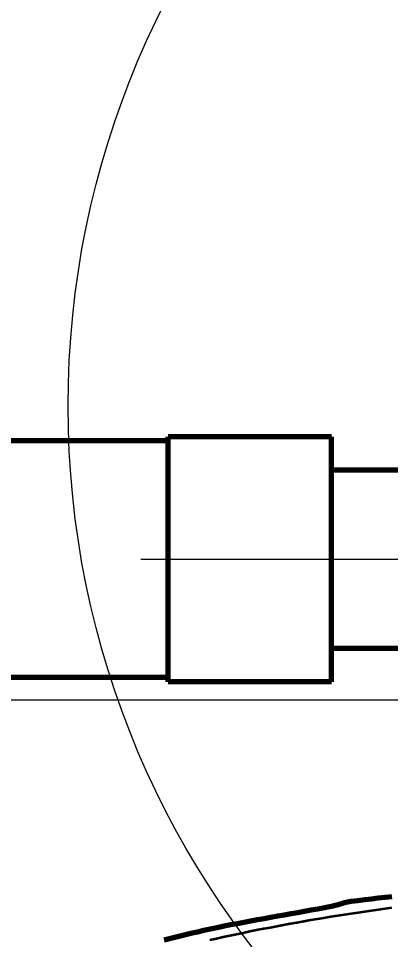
# Model space of a CAD drawing. Header units: millimetres. Extents: x 0 to 2382, y 0 to 420.
# Drawn here: x 133.74 to 147.41, y 343.57 to 377.41 of the extents above; entities that cross this region are included whole.
import ezdxf

# ---------------------------------------------------------------- set-up
doc = ezdxf.new("R2010")
doc.units = ezdxf.units.MM
doc.linetypes.add('IRAM-E-TRAZOS', pattern=[5, 4, -1])
doc.linetypes.add('IRAM-F-TRAZO-PUNTO', pattern=[20, 15, -2, 1, -2])
for name, color, linetype, lineweight in [('01-VISIBLE', 7, 'CONTINUOUS', 70), ('02-OCULTA', 4, 'IRAM-E-TRAZOS', 35), ('03-EJE', 1, 'IRAM-F-TRAZO-PUNTO', 18), ('04-COTA', 3, 'CONTINUOUS', 18), ('08-FINA', 5, 'CONTINUOUS', 18)]:
    doc.layers.add(name, color=color, linetype=linetype, lineweight=lineweight)
doc.styles.add('ISO3098', font='isocpeur.ttf')
doc.dimstyles.new('FLAMA-IRAM', dxfattribs={"dimtxt": 3.5, "dimasz": 3.5, "dimexe": 2, "dimexo": 1.5, "dimgap": 1, "dimtad": 1, "dimdec": 1, "dimtxsty": 'ISO3098', "dimblk": 'IRAM_FLECHA', "dimblk1": 'IRAM_FLECHA', "dimblk2": 'IRAM_FLECHA', "dimcen": 2.5, "dimclrd": 256, "dimclre": 256, "dimclrt": 256, "dimazin": 3, "dimtfac": 1, "dimtmove": 0, "dimatfit": 3, "dimlwd": 18, "dimlwe": 18})

# ---------------------------------------------------------------- blocks, each defined once
blk = doc.blocks.new('IRAM_FLECHA')
blk.add_solid([(0, 0), (-1, 0.125), (-1, -0.125)])

msp = doc.modelspace()

# ---------------------------------------------------------------- linework, layer by layer
at = {"layer": '01-VISIBLE'}
for p, q in [((139.238, 361.891), (123.688, 361.891)), ((145.238, 362.041), (139.238, 362.041)), ((149.188, 360.816), (145.238, 360.816)), ((149.688, 354.266), (145.238, 354.266)), ((139.238, 353.191), (123.688, 353.191)), ((145.238, 353.041), (139.238, 353.041))]:
    msp.add_line(p, q, dxfattribs=at)
for points in [[(139.238, 353.041), (139.238, 353.291), (139.238, 353.541), (139.238, 353.791), (139.238, 354.041), (139.238, 354.291), (139.238, 354.541), (139.238, 354.791), (139.238, 355.041), (139.238, 355.291), (139.238, 355.541), (139.238, 355.791), (139.238, 356.041), (139.238, 356.291), (139.238, 356.541), (139.238, 356.791), (139.238, 357.041), (139.238, 357.291), (139.238, 357.541), (139.238, 357.791), (139.238, 358.041), (139.238, 358.291), (139.238, 358.541), (139.238, 358.791), (139.238, 359.041), (139.238, 359.291), (139.238, 359.541), (139.238, 359.791), (139.238, 360.041), (139.238, 360.291), (139.238, 360.541), (139.238, 360.791), (139.238, 361.041), (139.238, 361.291), (139.238, 361.541), (139.238, 361.791), (139.238, 362.041)], [(145.238, 353.041), (145.238, 353.291), (145.238, 353.541), (145.238, 353.791), (145.238, 354.041), (145.238, 354.291), (145.238, 354.541), (145.238, 354.791), (145.238, 355.041), (145.238, 355.291), (145.238, 355.541), (145.238, 355.791), (145.238, 356.041), (145.238, 356.291), (145.238, 356.541), (145.238, 356.791), (145.238, 357.041), (145.238, 357.291), (145.238, 357.541), (145.238, 357.791), (145.238, 358.041), (145.238, 358.291), (145.238, 358.541), (145.238, 358.791), (145.238, 359.041), (145.238, 359.291), (145.238, 359.541), (145.238, 359.791), (145.238, 360.041), (145.238, 360.291), (145.238, 360.541), (145.238, 360.791), (145.238, 361.041), (145.238, 361.291), (145.238, 361.541), (145.238, 361.791), (145.238, 362.041)], [(139.09, 343.562), (139.333, 343.623), (139.577, 343.683), (139.82, 343.742), (140.064, 343.799), (140.309, 343.855), (140.553, 343.91), (140.798, 343.963), (141.043, 344.014), (141.289, 344.065), (141.535, 344.114), (141.781, 344.162), (142.027, 344.209), (142.273, 344.255), (142.519, 344.301), (142.766, 344.346), (143.013, 344.39), (143.259, 344.434), (143.506, 344.478), (143.753, 344.521), (144, 344.565), (144.246, 344.609), (144.493, 344.654), (144.74, 344.698), (144.986, 344.743), (145.232, 344.791), (145.476, 344.849), (145.714, 344.927), (145.96, 344.972), (146.209, 345.006), (146.457, 345.037), (146.706, 345.066), (146.955, 345.095), (147.204, 345.123), (147.453, 345.151)]]:
    msp.add_lwpolyline(points, dxfattribs=at)
at = {"layer": '02-OCULTA'}
for points in [[(139.238, 362.041), (139.238, 361.791), (139.238, 361.541), (139.238, 361.291), (139.238, 361.041), (139.238, 360.791), (139.238, 360.541), (139.238, 360.291), (139.238, 360.041), (139.238, 359.791), (139.238, 359.541), (139.238, 359.291), (139.238, 359.041), (139.238, 358.791), (139.238, 358.541), (139.238, 358.291), (139.238, 358.041), (139.238, 357.791), (139.238, 357.541), (139.238, 357.291), (139.238, 357.041), (139.238, 356.791), (139.238, 356.541), (139.238, 356.291), (139.238, 356.041), (139.238, 355.791), (139.238, 355.541), (139.238, 355.291), (139.238, 355.041), (139.238, 354.791), (139.238, 354.541), (139.238, 354.291), (139.238, 354.041), (139.238, 353.791), (139.238, 353.541), (139.238, 353.291), (139.238, 353.041)], [(139.238, 353.191), (139.238, 353.447), (139.238, 353.703), (139.238, 353.959), (139.238, 354.215), (139.238, 354.47), (139.238, 354.726), (139.238, 354.982), (139.238, 355.238), (139.238, 355.494), (139.238, 355.75), (139.238, 356.006), (139.238, 356.262), (139.238, 356.517), (139.238, 356.773), (139.238, 357.029), (139.238, 357.285), (139.238, 357.541), (139.238, 357.797), (139.238, 358.053), (139.238, 358.309), (139.238, 358.565), (139.238, 358.82), (139.238, 359.076), (139.238, 359.332), (139.238, 359.588), (139.238, 359.844), (139.238, 360.1), (139.238, 360.356), (139.238, 360.612), (139.238, 360.867), (139.238, 361.123), (139.238, 361.379), (139.238, 361.635), (139.238, 361.891)], [(139.238, 361.891), (139.238, 361.635), (139.238, 361.379), (139.238, 361.123), (139.238, 360.867), (139.238, 360.612), (139.238, 360.356), (139.238, 360.1), (139.238, 359.844), (139.238, 359.588), (139.238, 359.332), (139.238, 359.076), (139.238, 358.82), (139.238, 358.565), (139.238, 358.309), (139.238, 358.053), (139.238, 357.797), (139.238, 357.541), (139.238, 357.285), (139.238, 357.029), (139.238, 356.773), (139.238, 356.517), (139.238, 356.262), (139.238, 356.006), (139.238, 355.75), (139.238, 355.494), (139.238, 355.238), (139.238, 354.982), (139.238, 354.726), (139.238, 354.47), (139.238, 354.215), (139.238, 353.959), (139.238, 353.703), (139.238, 353.447), (139.238, 353.191)], [(145.238, 362.041), (145.238, 361.791), (145.238, 361.541), (145.238, 361.291), (145.238, 361.041), (145.238, 360.791), (145.238, 360.541), (145.238, 360.291), (145.238, 360.041), (145.238, 359.791), (145.238, 359.541), (145.238, 359.291), (145.238, 359.041), (145.238, 358.791), (145.238, 358.541), (145.238, 358.291), (145.238, 358.041), (145.238, 357.791), (145.238, 357.541), (145.238, 357.291), (145.238, 357.041), (145.238, 356.791), (145.238, 356.541), (145.238, 356.291), (145.238, 356.041), (145.238, 355.791), (145.238, 355.541), (145.238, 355.291), (145.238, 355.041), (145.238, 354.791), (145.238, 354.541), (145.238, 354.291), (145.238, 354.041), (145.238, 353.791), (145.238, 353.541), (145.238, 353.291), (145.238, 353.041)], [(145.238, 354.266), (145.238, 354.518), (145.238, 354.77), (145.238, 355.022), (145.238, 355.274), (145.238, 355.526), (145.238, 355.778), (145.238, 356.029), (145.238, 356.281), (145.238, 356.533), (145.238, 356.785), (145.238, 357.037), (145.238, 357.289), (145.238, 357.541), (145.238, 357.793), (145.238, 358.045), (145.238, 358.297), (145.238, 358.549), (145.238, 358.801), (145.238, 359.053), (145.238, 359.304), (145.238, 359.556), (145.238, 359.808), (145.238, 360.06), (145.238, 360.312), (145.238, 360.564), (145.238, 360.816)], [(145.238, 360.816), (145.238, 360.564), (145.238, 360.312), (145.238, 360.06), (145.238, 359.808), (145.238, 359.556), (145.238, 359.304), (145.238, 359.053), (145.238, 358.801), (145.238, 358.549), (145.238, 358.297), (145.238, 358.045), (145.238, 357.793), (145.238, 357.541), (145.238, 357.289), (145.238, 357.037), (145.238, 356.785), (145.238, 356.533), (145.238, 356.281), (145.238, 356.029), (145.238, 355.778), (145.238, 355.526), (145.238, 355.274), (145.238, 355.022), (145.238, 354.77), (145.238, 354.518), (145.238, 354.266)], [(147.443, 344.726), (147.194, 344.693), (146.945, 344.659), (146.696, 344.624), (146.448, 344.588), (146.199, 344.552), (145.951, 344.514), (145.702, 344.476), (145.454, 344.437), (145.206, 344.398), (144.958, 344.357), (144.71, 344.316), (144.463, 344.274), (144.215, 344.231), (143.968, 344.187), (143.72, 344.142), (143.473, 344.097), (143.226, 344.05), (142.98, 344.003), (142.733, 343.955), (142.487, 343.907), (142.24, 343.857), (141.994, 343.807), (141.748, 343.755), (141.503, 343.703), (141.257, 343.65), (141.012, 343.596), (140.766, 343.542)]]:
    msp.add_lwpolyline(points, dxfattribs=at)
at = {"layer": '03-EJE'}
msp.add_line((138.238, 357.541), (168.688, 357.541), dxfattribs=at)
at = {"layer": '08-FINA'}
msp.add_circle((168.188, 363.169), 32.625, dxfattribs=at)

# ---------------------------------------------------------------- dimensions: what is measured, and where the dimension line sits
at = {"layer": '04-COTA'}
msp.add_linear_dim(base=(97.188, 383.971), p1=(97.188, 374.971), p2=(211.823, 374.971), dimstyle='FLAMA-IRAM', override={"dimlfac": 2}, dxfattribs=at).render()
msp.add_linear_dim(base=(86.188, 167.828), p1=(110.688, 167.828), p2=(155.188, 352.366), angle=90, dimstyle='FLAMA-IRAM', override={"dimlfac": 2}, dxfattribs=at).render()

doc.saveas('drawing.dxf')
